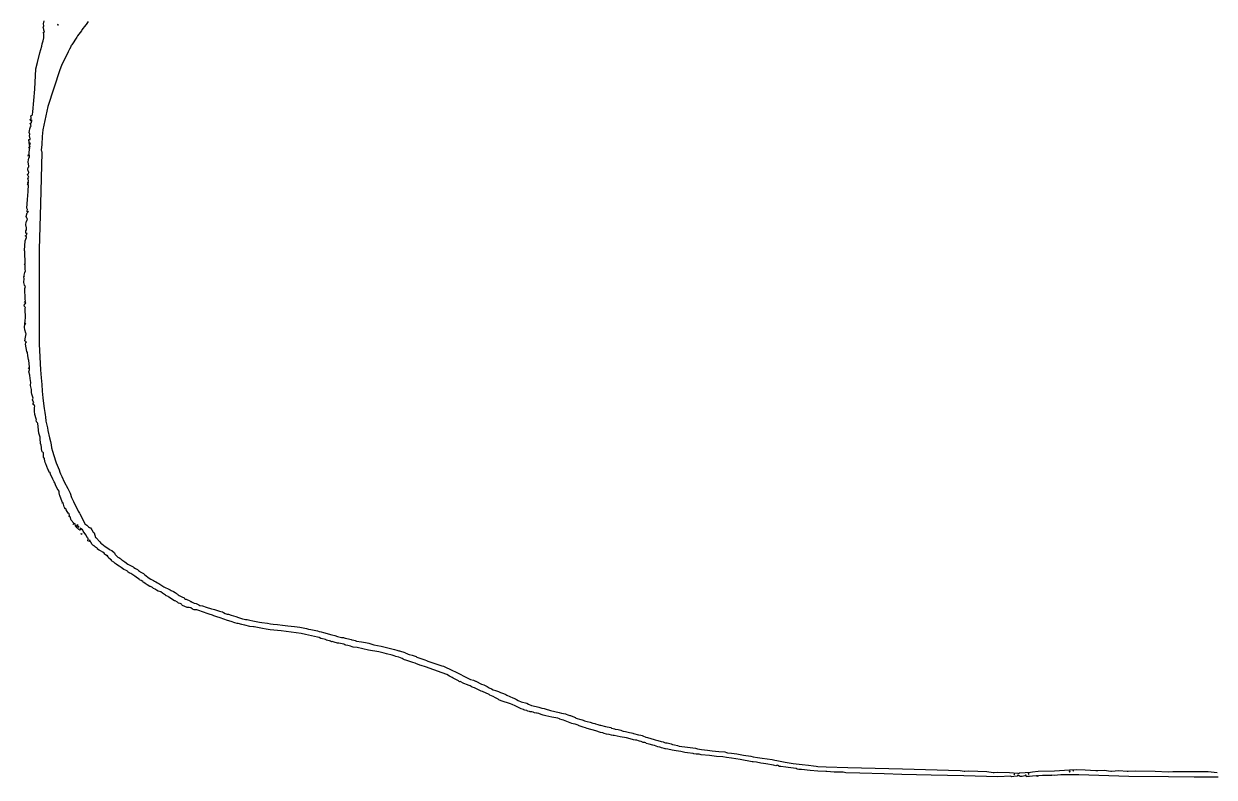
# Model space of a CAD drawing. Extents: x 0 to 208, y 1 to 205.
# Drawn here: x 168.02 to 187.82, y 179.82 to 192.35 of the extents above; entities that cross this region are included whole.
import ezdxf

# ---------------------------------------------------------------- set-up
doc = ezdxf.new("R2010")
doc.units = 0

msp = doc.modelspace()

# ---------------------------------------------------------------- linework, layer by layer
at = {"layer": 'test'}
for p, q in [((168.3472, 192.288373), (168.356429, 192.321944)), ((168.356034, 192.264808), (168.3472, 192.288373)), ((168.353183, 192.351642), (168.363258, 192.403365)), ((168.356429, 192.321944), (168.353183, 192.351642)), ((168.358574, 192.257442), (168.356034, 192.264808)), ((168.356034, 192.250979), (168.358574, 192.257442)), ((168.601443, 192.334821), (168.582731, 192.34501)), ((168.582731, 192.34501), (168.585949, 192.334821)), ((168.585949, 192.334821), (168.601471, 192.334821)), ((168.601471, 192.334821), (168.601443, 192.334821)), ((168.98917, 192.254472), (168.981409, 192.238865)), ((169.009857, 192.279561), (168.98917, 192.254472)), ((169.030544, 192.302083), (169.009857, 192.279561)), ((169.061566, 192.345666), (169.030544, 192.302083)), ((169.09259, 192.390497), (169.061566, 192.345666)), ((168.332158, 192.023124), (168.343983, 192.072005)), ((168.343983, 192.072005), (168.35688, 192.122331)), ((168.348442, 192.207641), (168.35863, 192.210181)), ((168.356034, 192.189551), (168.348442, 192.207641)), ((168.368818, 192.215854), (168.356034, 192.250979)), ((168.35688, 192.122331), (168.356034, 192.189551)), ((168.35863, 192.210181), (168.368818, 192.215854)), ((168.906394, 192.134147), (168.823698, 192.002982)), ((168.91678, 192.152943), (168.906394, 192.134147)), ((168.981409, 192.238865), (168.91678, 192.152943)), ((168.249447, 191.710978), (168.292412, 191.870284)), ((168.292412, 191.870284), (168.322901, 191.984567)), ((168.322901, 191.984567), (168.332158, 192.023124)), ((168.762286, 191.889009), (168.65203, 191.658696)), ((168.782888, 191.93296), (168.762286, 191.889009)), ((168.805635, 191.97174), (168.782888, 191.93296)), ((168.808175, 191.982069), (168.805635, 191.97174)), ((168.812747, 191.992398), (168.808175, 191.982069)), ((168.823698, 192.002982), (168.812747, 191.992398)), ((168.224301, 191.605266), (168.249447, 191.710978)), ((168.65203, 191.658696), (168.622747, 191.586306)), ((168.209174, 191.269173), (168.224301, 191.605266)), ((168.622747, 191.586306), (168.424257, 190.978973)), ((168.176885, 190.891633), (168.209174, 191.269173)), ((168.166951, 190.845699), (168.176885, 190.891633)), ((168.424257, 190.978973), (168.343064, 190.591175)), ((168.131137, 190.764182), (168.148663, 190.778631)), ((168.143075, 190.735626), (168.131137, 190.764182)), ((168.14014, 190.676365), (168.131137, 190.702951)), ((168.131137, 190.702951), (168.141325, 190.700411)), ((168.147223, 190.658275), (168.14014, 190.676365)), ((168.141325, 190.700411), (168.152303, 190.705575)), ((168.141805, 190.824983), (168.165257, 190.834692)), ((168.146405, 190.793674), (168.141805, 190.824983)), ((168.14807, 190.739465), (168.143075, 190.735626)), ((168.148663, 190.778631), (168.146405, 190.793674)), ((168.15061, 190.756624), (168.14807, 190.739465)), ((168.156734, 190.744403), (168.15061, 190.756624)), ((168.152303, 190.705575), (168.156734, 190.744403)), ((168.165257, 190.834692), (168.166951, 190.845699)), ((168.115473, 190.546239), (168.121428, 190.576275)), ((168.123234, 190.521008), (168.115473, 190.546239)), ((168.121428, 190.576275), (168.122839, 190.6073)), ((168.121541, 190.488386), (168.123234, 190.521008)), ((168.129838, 190.44185), (168.121541, 190.488386)), ((168.122839, 190.6073), (168.132745, 190.638322)), ((168.132745, 190.638322), (168.147223, 190.658275)), ((168.332255, 190.479494), (168.326441, 190.347643)), ((168.343064, 190.591175), (168.332255, 190.479494)), ((168.124138, 190.282132), (168.105991, 190.308492)), ((168.105991, 190.308492), (168.121965, 190.305952)), ((168.120751, 190.3344), (168.10918, 190.430195)), ((168.10918, 190.430195), (168.128427, 190.430195)), ((168.113808, 190.20138), (168.119537, 190.274343)), ((168.119537, 190.274343), (168.124138, 190.282132)), ((168.131024, 190.307928), (168.120751, 190.3344)), ((168.121965, 190.305952), (168.131024, 190.307928)), ((168.127431, 190.372555), (168.12221, 190.35963)), ((168.12221, 190.35963), (168.127431, 190.346704)), ((168.127431, 190.346704), (168.127431, 190.372555)), ((168.127431, 190.372555), (168.127431, 190.372555)), ((168.128427, 190.430195), (168.129838, 190.44185)), ((168.326441, 190.347643), (168.314306, 190.255083)), ((168.094279, 190.056626), (168.108954, 190.123588)), ((168.096544, 190.150187), (168.100382, 190.178627)), ((168.109442, 190.170866), (168.096544, 190.150179)), ((168.096544, 190.150179), (168.096544, 190.150187)), ((168.100382, 190.178627), (168.109442, 190.170866)), ((168.108954, 190.123588), (168.116264, 190.130616)), ((168.120215, 190.146703), (168.113808, 190.20138)), ((168.116264, 190.130616), (168.120215, 190.146703)), ((168.322885, 190.214979), (168.301183, 189.360563)), ((168.314306, 190.255083), (168.316564, 190.240012)), ((168.316564, 190.240012), (168.322885, 190.214979)), ((168.092359, 189.934816), (168.09823, 189.962163)), ((168.092359, 189.92395), (168.092359, 189.934816)), ((168.110309, 189.880313), (168.092359, 189.92395)), ((168.109519, 189.986096), (168.094279, 190.056626)), ((168.09823, 189.962163), (168.105991, 189.977544)), ((168.101391, 189.861009), (168.110309, 189.880313)), ((168.105991, 189.977544), (168.109519, 189.986096)), ((168.084683, 189.676391), (168.093206, 189.686889)), ((168.0868, 189.85243), (168.101391, 189.861009)), ((168.093658, 189.834932), (168.0868, 189.85243)), ((168.095669, 189.700554), (168.090251, 189.714129)), ((168.090251, 189.714129), (168.090279, 189.714129)), ((168.090279, 189.714129), (168.096516, 189.720366)), ((168.104438, 189.743661), (168.090779, 189.794069)), ((168.090779, 189.794069), (168.100346, 189.790315)), ((168.093206, 189.686889), (168.104438, 189.743661)), ((168.107628, 189.80214), (168.093658, 189.834932)), ((168.096516, 189.720366), (168.095669, 189.700554)), ((168.100346, 189.790315), (168.107628, 189.80214)), ((168.083949, 189.430203), (168.098455, 189.56537)), ((168.103394, 189.673202), (168.084683, 189.676391)), ((168.09648, 189.586622), (168.100431, 189.661828)), ((168.098455, 189.56537), (168.09648, 189.586622)), ((168.100431, 189.661828), (168.103394, 189.673202)), ((168.075652, 189.286778), (168.083949, 189.430203)), ((168.086179, 189.264906), (168.075652, 189.286778)), ((168.301183, 189.360563), (168.279423, 188.600477)), ((168.064222, 189.147378), (168.082425, 189.211735)), ((168.080337, 189.11293), (168.064222, 189.147378)), ((168.068258, 189.068107), (168.084006, 189.1026)), ((168.084006, 189.1026), (168.080337, 189.11293)), ((168.080506, 189.240607), (168.086179, 189.264906)), ((168.081071, 189.227004), (168.080506, 189.240607)), ((168.103423, 189.231293), (168.081071, 189.227004)), ((168.082425, 189.211735), (168.103423, 189.231293)), ((168.05584, 188.911152), (168.069302, 188.926731)), ((168.059847, 188.896364), (168.05584, 188.911152)), ((168.056291, 188.870823), (168.059847, 188.896364)), ((168.059537, 189.01282), (168.063234, 189.057185)), ((168.069584, 188.962666), (168.059537, 189.01282)), ((168.063234, 189.057185), (168.068258, 189.068107)), ((168.069302, 188.926731), (168.069584, 188.962666)), ((168.033601, 188.581647), (168.04774, 188.743233)), ((168.04774, 188.743233), (168.066649, 188.79784)), ((168.048559, 188.829675), (168.058888, 188.83371)), ((168.066649, 188.808705), (168.048559, 188.829675)), ((168.069217, 188.863485), (168.056291, 188.870823)), ((168.058888, 188.83371), (168.069217, 188.842572)), ((168.066649, 188.79784), (168.066649, 188.808705)), ((168.069217, 188.842572), (168.082143, 188.863767)), ((168.082143, 188.863767), (168.069217, 188.863485)), ((168.039697, 188.565532), (168.033601, 188.581647)), ((168.04283, 188.559069), (168.039697, 188.565532)), ((168.048841, 188.368019), (168.04283, 188.559069)), ((168.279423, 188.600477), (168.279988, 187.023427)), ((168.027872, 188.353936), (168.044862, 188.358875)), ((168.045962, 188.341772), (168.027872, 188.353936)), ((168.044862, 188.358875), (168.048841, 188.368019)), ((168.047938, 188.334011), (168.045962, 188.341772)), ((168.046809, 188.267779), (168.047938, 188.334011)), ((168.024203, 188.139521), (168.025332, 188.145193)), ((168.032161, 188.117084), (168.024203, 188.139521)), ((168.024739, 188.051806), (168.032161, 188.117084)), ((168.025332, 188.145193), (168.038257, 188.162127)), ((168.028888, 188.172456), (168.03854, 188.218396)), ((168.038257, 188.162127), (168.028888, 188.172456)), ((168.03854, 188.218396), (168.053159, 188.247092)), ((168.053159, 188.247092), (168.046809, 188.267779)), ((168.037439, 188.008384), (168.024739, 188.051806)), ((168.053723, 187.981939), (168.037439, 188.008384)), ((168.043394, 187.952969), (168.053723, 187.981939)), ((168.045934, 187.7766), (168.043394, 187.952969)), ((168.038483, 187.717351), (168.050195, 187.740098)), ((168.048361, 187.721866), (168.038483, 187.717351)), ((168.045341, 187.694293), (168.056404, 187.714839)), ((168.050195, 187.740098), (168.045934, 187.7766)), ((168.056404, 187.714839), (168.048361, 187.721866)), ((168.032049, 187.672901), (168.045341, 187.694293)), ((168.037298, 187.649646), (168.032049, 187.672901)), ((168.052623, 187.633587), (168.037298, 187.649646)), ((168.048474, 187.623907), (168.052623, 187.633587)), ((168.050449, 187.451402), (168.048474, 187.623907)), ((168.035012, 187.308363), (168.035859, 187.320301)), ((168.041193, 187.266315), (168.035012, 187.308363)), ((168.035859, 187.320301), (168.039584, 187.348738)), ((168.058371, 187.366065), (168.039321, 187.375859)), ((168.039321, 187.375859), (168.04855, 187.360252)), ((168.039584, 187.348738), (168.046978, 187.430151)), ((168.046978, 187.430151), (168.050449, 187.451402)), ((168.04855, 187.360252), (168.058399, 187.366065)), ((168.058399, 187.366065), (168.058371, 187.366065)), ((168.055473, 187.209766), (168.041193, 187.266315)), ((168.042576, 187.079236), (168.050167, 187.141539)), ((168.050167, 187.141539), (168.063319, 187.19495)), ((168.063319, 187.19495), (168.055473, 187.209766)), ((168.049264, 187.072858), (168.042576, 187.079236)), ((168.066395, 187.062782), (168.049264, 187.072858)), ((168.053413, 187.026601), (168.059735, 187.049856)), ((168.072943, 186.902505), (168.053413, 187.026601)), ((168.059735, 187.049856), (168.066395, 187.062782)), ((168.279988, 187.023427), (168.300844, 186.599434)), ((168.08457, 186.884415), (168.072943, 186.902505)), ((168.091597, 186.831405), (168.08457, 186.884415)), ((168.101927, 186.768563), (168.091597, 186.831405)), ((168.105596, 186.754367), (168.101927, 186.768563)), ((168.116546, 186.645895), (168.105596, 186.754367)), ((168.099818, 186.626389), (168.110147, 186.636718)), ((168.110147, 186.616032), (168.099818, 186.626389)), ((168.099818, 186.626389), (168.099818, 186.626389)), ((168.107995, 186.563833), (168.120949, 186.597401)), ((168.126283, 186.5097), (168.107995, 186.563833)), ((168.110147, 186.636718), (168.120476, 186.626389)), ((168.120476, 186.626389), (168.110147, 186.616032)), ((168.120949, 186.597401), (168.116546, 186.645895)), ((168.125718, 186.501939), (168.126283, 186.5097)), ((168.300844, 186.599434), (168.312076, 186.464998)), ((168.136358, 186.412813), (168.125718, 186.501939)), ((168.143329, 186.392324), (168.136358, 186.412813)), ((168.136697, 186.338643), (168.143329, 186.392324)), ((168.153319, 186.269724), (168.136697, 186.338643)), ((168.312076, 186.464998), (168.322236, 186.354325)), ((168.322236, 186.354325), (168.331945, 186.245743)), ((168.152191, 186.253496), (168.153319, 186.269724)), ((168.152755, 186.222268), (168.152191, 186.253496)), ((168.158766, 186.196276), (168.152755, 186.222268)), ((168.174853, 186.146128), (168.158766, 186.196276)), ((168.170591, 186.098444), (168.178099, 186.128179)), ((168.178099, 186.128179), (168.174853, 186.146128)), ((168.331945, 186.245743), (168.341823, 186.134076)), ((168.341823, 186.134076), (168.353817, 186.035835)), ((168.181118, 186.071209), (168.170591, 186.098444)), ((168.179481, 186.020861), (168.181457, 186.036383)), ((168.2011, 186.005339), (168.179481, 186.020861)), ((168.189246, 186.056308), (168.181118, 186.071209)), ((168.181457, 186.036383), (168.189246, 186.056308)), ((168.199886, 185.909397), (168.202144, 185.928871)), ((168.200733, 185.970569), (168.205248, 185.991453)), ((168.202144, 185.928871), (168.200733, 185.970569)), ((168.205248, 185.991453), (168.2011, 186.005339)), ((168.353817, 186.035835), (168.365473, 185.953104)), ((168.365473, 185.953104), (168.37219, 185.888484)), ((168.210018, 185.854412), (168.199886, 185.909397)), ((168.232144, 185.784833), (168.210018, 185.854412)), ((168.230479, 185.766489), (168.235898, 185.772472)), ((168.236349, 185.732419), (168.230479, 185.766489)), ((168.235898, 185.772472), (168.232144, 185.784833)), ((168.249783, 185.719267), (168.236349, 185.732419)), ((168.256528, 185.707132), (168.249783, 185.719267)), ((168.37219, 185.888484), (168.380261, 185.849704)), ((168.380261, 185.849704), (168.386385, 185.816082)), ((168.386385, 185.816082), (168.392453, 185.746278)), ((168.392453, 185.746278), (168.416527, 185.632523)), ((168.276651, 185.54536), (168.256528, 185.707132)), ((168.282662, 185.511273), (168.276651, 185.54536)), ((168.416527, 185.632523), (168.426574, 185.588572)), ((168.426574, 185.588572), (168.450901, 185.467061)), ((168.294854, 185.475482), (168.282662, 185.511273)), ((168.295983, 185.455303), (168.294854, 185.475482)), ((168.295418, 185.428435), (168.295983, 185.455303)), ((168.30095, 185.399502), (168.295418, 185.428435)), ((168.304167, 185.374497), (168.30095, 185.399502)), ((168.311477, 185.34345), (168.304167, 185.374497)), ((168.318194, 185.306922), (168.311477, 185.34345)), ((168.450901, 185.467061), (168.466988, 185.405015)), ((168.466988, 185.405015), (168.478051, 185.353309)), ((168.478051, 185.353309), (168.487505, 185.3016)), ((168.321157, 185.286122), (168.318194, 185.306922)), ((168.326689, 185.257064), (168.321157, 185.286122)), ((168.330442, 185.235644), (168.326689, 185.257064)), ((168.338288, 185.231439), (168.330442, 185.235644)), ((168.349661, 185.219388), (168.338288, 185.231439)), ((168.349379, 185.147001), (168.349661, 185.219388)), ((168.370066, 185.125072), (168.349379, 185.147001)), ((168.370348, 185.110171), (168.370066, 185.125072)), ((168.487505, 185.3016), (168.50125, 185.244724)), ((168.50125, 185.244724), (168.550404, 185.084433)), ((168.372606, 185.083021), (168.370348, 185.110171)), ((168.381694, 185.055222), (168.372606, 185.083021)), ((168.390047, 185.033124), (168.381694, 185.055222)), ((168.405739, 184.991383), (168.390047, 185.033124)), ((168.424563, 184.948663), (168.405739, 184.991383)), ((168.435767, 184.926678), (168.424563, 184.948663)), ((168.44731, 184.893342), (168.435767, 184.926678)), ((168.550404, 185.084433), (168.562963, 185.053408)), ((168.562963, 185.053408), (168.61207, 184.934485)), ((168.61207, 184.934485), (168.624403, 184.89829)), ((168.456228, 184.88846), (168.44731, 184.893342)), ((168.457357, 184.895939), (168.456228, 184.88846)), ((168.469436, 184.864914), (168.457357, 184.895939)), ((168.508866, 184.781241), (168.469436, 184.864914)), ((168.51705, 184.754656), (168.508866, 184.781241)), ((168.527859, 184.733348), (168.51705, 184.754656)), ((168.539148, 184.720055), (168.527859, 184.733348)), ((168.624403, 184.89829), (168.633914, 184.867266)), ((168.633914, 184.867266), (168.655024, 184.8259)), ((168.655024, 184.8259), (168.697702, 184.737892)), ((168.697702, 184.737892), (168.755396, 184.622398)), ((168.553428, 184.685949), (168.539148, 184.720055)), ((168.580098, 184.626304), (168.553428, 184.685949)), ((168.610082, 184.578334), (168.580098, 184.626304)), ((168.613948, 184.568541), (168.610082, 184.578334)), ((168.611973, 184.550874), (168.613948, 184.568541)), ((168.615303, 184.525192), (168.611973, 184.550874)), ((168.755396, 184.622398), (168.792717, 184.545941)), ((168.792717, 184.545941), (168.819754, 184.476004)), ((168.615303, 184.516358), (168.615303, 184.525192)), ((168.623346, 184.507271), (168.615303, 184.516358)), ((168.663439, 184.400004), (168.623346, 184.507271)), ((168.665696, 184.392243), (168.663439, 184.400004)), ((168.664285, 184.380644), (168.665696, 184.392243)), ((168.6804, 184.383184), (168.664285, 184.380644)), ((168.683364, 184.365601), (168.6804, 184.383184)), ((168.693608, 184.320479), (168.683364, 184.365601)), ((168.819754, 184.476004), (168.848766, 184.405415)), ((168.848766, 184.405415), (168.92973, 184.248511)), ((168.704671, 184.298494), (168.693608, 184.320479)), ((168.711558, 184.282549), (168.704671, 184.298494)), ((168.715311, 184.288617), (168.711558, 184.282549)), ((168.719375, 184.294459), (168.715311, 184.288617)), ((168.729733, 184.269595), (168.719375, 184.294459)), ((168.763568, 184.216221), (168.729733, 184.269595)), ((168.777087, 184.20544), (168.763568, 184.216221)), ((168.772148, 184.166352), (168.785073, 184.168328)), ((168.796278, 184.150463), (168.772148, 184.166352)), ((168.784227, 184.177613), (168.777087, 184.20544)), ((168.785073, 184.168328), (168.784227, 184.177613)), ((168.809373, 184.099011), (168.796278, 184.150463)), ((168.92973, 184.248511), (168.937491, 184.23042)), ((168.937491, 184.23042), (168.947821, 184.215773)), ((168.947821, 184.215773), (168.958178, 184.201323)), ((168.958178, 184.201323), (168.999541, 184.118779)), ((168.814594, 184.095512), (168.809373, 184.099011)), ((168.853862, 184.049544), (168.814594, 184.095512)), ((168.845029, 184.025018), (168.853862, 184.049544)), ((168.856431, 184.034021), (168.845029, 184.025018)), ((168.876638, 184.039186), (168.856431, 184.034021)), ((168.885782, 184.003409), (168.876638, 184.039186)), ((168.911803, 183.970022), (168.885782, 184.003409)), ((168.911208, 184.020418), (168.901472, 184.010088)), ((168.901472, 184.010088), (168.917586, 183.999731)), ((168.927323, 184.010088), (168.911208, 184.020418)), ((168.937654, 183.943436), (168.911803, 183.970022)), ((168.917586, 183.999731), (168.927323, 184.010088)), ((168.933024, 183.993353), (168.926702, 183.979072)), ((168.926702, 183.979072), (168.942761, 183.989289)), ((168.927323, 184.010088), (168.927323, 184.010088)), ((168.942761, 183.989289), (168.933024, 183.993353)), ((168.955744, 183.932091), (168.937654, 183.943436)), ((168.942761, 183.989289), (168.942761, 183.989289)), ((168.979028, 183.936494), (168.955744, 183.932091)), ((168.980439, 183.954951), (168.96201, 183.964942)), ((168.96201, 183.964942), (168.968981, 183.947077)), ((168.968981, 183.947077), (168.979028, 183.936494)), ((168.999094, 183.941941), (168.980439, 183.954951)), ((169.0136, 183.916879), (168.999094, 183.941941)), ((168.999541, 184.118779), (169.040906, 184.035317)), ((169.040906, 184.035317), (169.056428, 184.025891)), ((169.056428, 184.025891), (169.07195, 184.015223)), ((169.07195, 184.015223), (169.087473, 183.9986)), ((169.087473, 183.9986), (169.102967, 183.988271)), ((169.102967, 183.988271), (169.118489, 183.977942)), ((169.118489, 183.977942), (169.134011, 183.967612)), ((169.134011, 183.967612), (169.154698, 183.936588)), ((169.154698, 183.936588), (169.175385, 183.899783)), ((168.978716, 183.865261), (168.975499, 183.875449)), ((168.975499, 183.875449), (168.99421, 183.865261)), ((168.99421, 183.865261), (168.978688, 183.865261)), ((168.978688, 183.865261), (168.978716, 183.865261)), ((169.054082, 183.85115), (169.0136, 183.916879)), ((169.084138, 183.802602), (169.054082, 183.85115)), ((169.092492, 183.797353), (169.084138, 183.802602)), ((169.089444, 183.754464), (169.093903, 183.783947)), ((169.116792, 183.743259), (169.089444, 183.754464)), ((169.093903, 183.783947), (169.092492, 183.797353)), ((169.125032, 183.748396), (169.116792, 183.743259)), ((169.159653, 183.694091), (169.11809, 183.771651)), ((169.11809, 183.771651), (169.125032, 183.748396)), ((169.175385, 183.899783), (169.185742, 183.890046)), ((169.185742, 183.890046), (169.196072, 183.886152)), ((169.196072, 183.886152), (169.208094, 183.846762)), ((169.208094, 183.846762), (169.218424, 183.809895)), ((169.218424, 183.809895), (169.230333, 183.802134)), ((169.230333, 183.802134), (169.289154, 183.734596)), ((169.173002, 183.682463), (169.159653, 183.694091)), ((169.196257, 183.668239), (169.173002, 183.682463)), ((169.198797, 183.658051), (169.196257, 183.668239)), ((169.216887, 183.647552), (169.198797, 183.658051)), ((169.240142, 183.637054), (169.216887, 183.647552)), ((169.247903, 183.626865), (169.240142, 183.637054)), ((169.25081, 183.616677), (169.247903, 183.626865)), ((169.275194, 183.601014), (169.25081, 183.616677)), ((169.30082, 183.585492), (169.275194, 183.601014)), ((169.289154, 183.734596), (169.304676, 183.712752)), ((169.337757, 183.565341), (169.30082, 183.585492)), ((169.304676, 183.712752), (169.320198, 183.703551)), ((169.320198, 183.703551), (169.378553, 183.657879)), ((169.363496, 183.55044), (169.337757, 183.565341)), ((169.37216, 183.531813), (169.363496, 183.55044)), ((169.378553, 183.657879), (169.420497, 183.630137)), ((169.420497, 183.630137), (169.444401, 183.6158)), ((169.444401, 183.6158), (169.458371, 183.604765)), ((169.458371, 183.604765), (169.485662, 183.592432)), ((169.485662, 183.592432), (169.531326, 183.55134)), ((169.531326, 183.55134), (169.537365, 183.538415)), ((169.382348, 183.523459), (169.37216, 183.531813)), ((169.392536, 183.521484), (169.382348, 183.523459)), ((169.404785, 183.496507), (169.392536, 183.521484)), ((169.409329, 183.508812), (169.404785, 183.496507)), ((169.413449, 183.517025), (169.409329, 183.508812)), ((169.427983, 183.486003), (169.413449, 183.517025)), ((169.440204, 183.465655), (169.427983, 183.486003)), ((169.481552, 183.434314), (169.440204, 183.465655)), ((169.483528, 183.42136), (169.481552, 183.434314)), ((169.519762, 183.399318), (169.483528, 183.42136)), ((169.541662, 183.378631), (169.519762, 183.399318)), ((169.537365, 183.538415), (169.543405, 183.525517)), ((169.558144, 183.368302), (169.541662, 183.378631)), ((169.543405, 183.525517), (169.589068, 183.483319)), ((169.567204, 183.360541), (169.558144, 183.368302)), ((169.608526, 183.334633), (169.567204, 183.360541)), ((169.589068, 183.483319), (169.604591, 183.474937)), ((169.604591, 183.474937), (169.620113, 183.465088)), ((169.620113, 183.465088), (169.63047, 183.45569)), ((169.63047, 183.45569), (169.6408, 183.451118)), ((169.6408, 183.451118), (169.653725, 183.440111)), ((169.653725, 183.440111), (169.706007, 183.403919)), ((169.706007, 183.403919), (169.752729, 183.367772)), ((169.752729, 183.367772), (169.797441, 183.3424)), ((169.797441, 183.3424), (169.840963, 183.323209)), ((169.643832, 183.308781), (169.608526, 183.334633)), ((169.687825, 183.279303), (169.643832, 183.308781)), ((169.743138, 183.25221), (169.687825, 183.279303)), ((169.750278, 183.24555), (169.743138, 183.25221)), ((169.759196, 183.233866), (169.750278, 183.24555)), ((169.775311, 183.222915), (169.759196, 183.233866)), ((169.785725, 183.2184), (169.775311, 183.222915)), ((169.802094, 183.209312), (169.785725, 183.2184)), ((169.821652, 183.199011), (169.802094, 183.209312)), ((169.872331, 183.16716), (169.821652, 183.199011)), ((169.840963, 183.323209), (169.853663, 183.3124)), ((169.853663, 183.3124), (169.879176, 183.29541)), ((169.91474, 183.130262), (169.872331, 183.16716)), ((169.879176, 183.29541), (169.912605, 183.274808)), ((169.912605, 183.274808), (169.93363, 183.260782)), ((169.93363, 183.260782), (169.946697, 183.250424)), ((169.946697, 183.250424), (169.960893, 183.23826)), ((169.960893, 183.23826), (169.990834, 183.222286)), ((169.990834, 183.222286), (170.01344, 183.209728)), ((170.01344, 183.209728), (170.033562, 183.194149)), ((170.033562, 183.194149), (170.059075, 183.170894)), ((170.059075, 183.170894), (170.088833, 183.149332)), ((170.088833, 183.149332), (170.108871, 183.132794)), ((169.940761, 183.114316), (169.91474, 183.130262)), ((169.950272, 183.104072), (169.940761, 183.114316)), ((169.97539, 183.094335), (169.950272, 183.104072)), ((170.002681, 183.078728), (169.97539, 183.094335)), ((170.007987, 183.068399), (170.002681, 183.078728)), ((170.022888, 183.05807), (170.007987, 183.068399)), ((170.041599, 183.045144), (170.022888, 183.05807)), ((170.058137, 183.035492), (170.041599, 183.045144)), ((170.069483, 183.02615), (170.058137, 183.035492)), ((170.073603, 183.020901), (170.069483, 183.02615)), ((170.119416, 182.991987), (170.073603, 183.020901)), ((170.108871, 183.132794), (170.135682, 183.118231)), ((170.131523, 182.992089), (170.119416, 182.991987)), ((170.143518, 182.98746), (170.131523, 182.992089)), ((170.135682, 183.118231), (170.157385, 183.103838)), ((170.163838, 182.97795), (170.143518, 182.98746)), ((170.157385, 183.103838), (170.182898, 183.09317)), ((170.179614, 182.962879), (170.163838, 182.97795)), ((170.206425, 182.951703), (170.179614, 182.962879)), ((170.182898, 183.09317), (170.199577, 183.085324)), ((170.199577, 183.085324), (170.219953, 183.069774)), ((170.21588, 182.946115), (170.206425, 182.951703)), ((170.230019, 182.934008), (170.21588, 182.946115)), ((170.219953, 183.069774), (170.250636, 183.052276)), ((170.250636, 183.052276), (170.261276, 183.04728)), ((170.261276, 183.04728), (170.270985, 183.041721)), ((170.270985, 183.041721), (170.289075, 183.033508)), ((170.289075, 183.033508), (170.354342, 182.990026)), ((170.354342, 182.990026), (170.447416, 182.942147)), ((170.257705, 182.918203), (170.230019, 182.934008)), ((170.283246, 182.908551), (170.257705, 182.918203)), ((170.302691, 182.904939), (170.283246, 182.908551)), ((170.333716, 182.882305), (170.302691, 182.904939)), ((170.364738, 182.860376), (170.333716, 182.882305)), ((170.380853, 182.851288), (170.364738, 182.860376)), ((170.390674, 182.841072), (170.380853, 182.851288)), ((170.400326, 182.83698), (170.390674, 182.841072)), ((170.422621, 182.826566), (170.400326, 182.83698)), ((170.437269, 182.815164), (170.422621, 182.826566)), ((170.530216, 182.755759), (170.437269, 182.815164)), ((170.447416, 182.942147), (170.456588, 182.937999)), ((170.456588, 182.937999), (170.477698, 182.929278)), ((170.477698, 182.929278), (170.515064, 182.908506)), ((170.515064, 182.908506), (170.540493, 182.891968)), ((170.542267, 182.754066), (170.530216, 182.755759)), ((170.540493, 182.891968), (170.556015, 182.881836)), ((170.579596, 182.731403), (170.542267, 182.754066)), ((170.556015, 182.881836), (170.571537, 182.870886)), ((170.571537, 182.870886), (170.581895, 182.866314)), ((170.581895, 182.866314), (170.592224, 182.855477)), ((170.592224, 182.855477), (170.607464, 182.844103)), ((170.607464, 182.844103), (170.652569, 182.824828)), ((170.652569, 182.824828), (170.689043, 182.806286)), ((170.689043, 182.806286), (170.695647, 182.795984)), ((170.695647, 182.795984), (170.711141, 182.785034)), ((170.711141, 182.785034), (170.726663, 182.780744)), ((170.726663, 182.780744), (170.786127, 182.757094)), ((170.786127, 182.757094), (170.799053, 182.747273)), ((170.597969, 182.714216), (170.579596, 182.731403)), ((170.623199, 182.711676), (170.597969, 182.714216)), ((170.645156, 182.701939), (170.623199, 182.711676)), ((170.654328, 182.690876), (170.645156, 182.701939)), ((170.664234, 182.680265), (170.654328, 182.690876)), ((170.739435, 182.645487), (170.664234, 182.680265)), ((170.772114, 182.643511), (170.739435, 182.645487)), ((170.800742, 182.636879), (170.772114, 182.643511)), ((170.799053, 182.747273), (170.809467, 182.742306)), ((170.830116, 182.618534), (170.800742, 182.636879)), ((170.809467, 182.742306), (170.825582, 182.733867)), ((170.825582, 182.733867), (170.85771, 182.718994)), ((170.859648, 182.605552), (170.830116, 182.618534)), ((170.85771, 182.718994), (170.89071, 182.708834)), ((170.888087, 182.603859), (170.859648, 182.605552)), ((170.902509, 182.604988), (170.888087, 182.603859)), ((170.89071, 182.708834), (170.914671, 182.701355)), ((171.031772, 182.55931), (170.902509, 182.604988)), ((170.914671, 182.701355), (170.93787, 182.688881)), ((170.93787, 182.688881), (170.953985, 182.680104)), ((170.953985, 182.680104), (170.998006, 182.670819)), ((170.998006, 182.670819), (171.057585, 182.651176)), ((171.058583, 182.548557), (171.031772, 182.55931)), ((171.057585, 182.651176), (171.143322, 182.622223)), ((171.143322, 182.622223), (171.172213, 182.618695)), ((171.172213, 182.618695), (171.197641, 182.612599)), ((171.197641, 182.612599), (171.212683, 182.606814)), ((171.212683, 182.606814), (171.243601, 182.597529)), ((171.243601, 182.597529), (171.277211, 182.58147)), ((171.277211, 182.58147), (171.300579, 182.575967)), ((171.300579, 182.575967), (171.330449, 182.571988)), ((171.330449, 182.571988), (171.34758, 182.560529)), ((171.34758, 182.560529), (171.374786, 182.546221)), ((171.104712, 182.534757), (171.058583, 182.548557)), ((171.161461, 182.514634), (171.104712, 182.534757)), ((171.183983, 182.505236), (171.161461, 182.514634)), ((171.236022, 182.489263), (171.183983, 182.505236)), ((171.291447, 182.470467), (171.236022, 182.489263)), ((171.409856, 182.430608), (171.291447, 182.470467)), ((171.374786, 182.546221), (171.407445, 182.536512)), ((171.407445, 182.536512), (171.426382, 182.53369)), ((171.471905, 182.412066), (171.409856, 182.430608)), ((171.426382, 182.53369), (171.471563, 182.518507)), ((171.471563, 182.518507), (171.550684, 182.492965)), ((171.535888, 182.391944), (171.471905, 182.412066)), ((171.574668, 182.38105), (171.535888, 182.391944)), ((171.550684, 182.492965), (171.593576, 182.478149)), ((171.587594, 182.378792), (171.574668, 182.38105)), ((171.652226, 182.359968), (171.587594, 182.378792)), ((171.593576, 182.478149), (171.626576, 182.468186)), ((171.626576, 182.468186), (171.662779, 182.457434)), ((171.672912, 182.354154), (171.652226, 182.359968)), ((171.662779, 182.457434), (171.688377, 182.452692)), ((171.698764, 182.348849), (171.672912, 182.354154)), ((171.688377, 182.452692), (171.714228, 182.447528)), ((171.714228, 182.447528), (171.740955, 182.442645)), ((171.740955, 182.442645), (171.760767, 182.439315)), ((171.760767, 182.439315), (171.784022, 182.432147)), ((171.784022, 182.432147), (171.83314, 182.424131)), ((171.83314, 182.424131), (171.941728, 182.402062)), ((171.941728, 182.402062), (171.98309, 182.395796)), ((171.98309, 182.395796), (172.079187, 182.384507)), ((172.079187, 182.384507), (172.128511, 182.374065)), ((172.128511, 182.374065), (172.172029, 182.36526)), ((172.172029, 182.36526), (172.241625, 182.360011)), ((172.241625, 182.360011), (172.329523, 182.350076)), ((171.784077, 182.330448), (171.698764, 182.348849)), ((171.843538, 182.325819), (171.784077, 182.330448)), ((171.857565, 182.324973), (171.843538, 182.325819)), ((171.992159, 182.297456), (171.857565, 182.324973)), ((172.052805, 182.286054), (171.992159, 182.297456)), ((172.121363, 182.275245), (172.052805, 182.286054)), ((172.305383, 182.256788), (172.121363, 182.275245)), ((172.388116, 182.245922), (172.305383, 182.256788)), ((172.329523, 182.350076), (172.417427, 182.33986)), ((172.639612, 182.210134), (172.388116, 182.245922)), ((172.417427, 182.33986), (172.526009, 182.328289)), ((172.526009, 182.328289), (172.612789, 182.315758)), ((172.612789, 182.315758), (172.668407, 182.306219)), ((172.712214, 182.195063), (172.639612, 182.210134)), ((172.668407, 182.306219), (172.726406, 182.294874)), ((172.9087, 182.150994), (172.712214, 182.195063)), ((172.726406, 182.294874), (172.758687, 182.286661)), ((172.758687, 182.286661), (172.800055, 182.27921)), ((172.800055, 182.27921), (172.911013, 182.256915)), ((172.911013, 182.256915), (172.93599, 182.247827)), ((172.93599, 182.247827), (172.970328, 182.240715)), ((172.970328, 182.240715), (173.007383, 182.230979)), ((173.007383, 182.230979), (173.146473, 182.192619)), ((173.146473, 182.192619), (173.194905, 182.176899)), ((173.194905, 182.176899), (173.243411, 182.16245)), ((173.243411, 182.16245), (173.307015, 182.147548)), ((172.935737, 182.143233), (172.9087, 182.150994)), ((172.963733, 182.128811), (172.935737, 182.143233)), ((172.991447, 182.122095), (172.963733, 182.128811)), ((173.017299, 182.11693), (172.991447, 182.122095)), ((173.042699, 182.111483), (173.017299, 182.11693)), ((173.053508, 182.105472), (173.042699, 182.111483)), ((173.060309, 182.099602), (173.053508, 182.105472)), ((173.080855, 182.095001), (173.060309, 182.099602)), ((173.110243, 182.089583), (173.080855, 182.095001)), ((173.125878, 182.086676), (173.110243, 182.089583)), ((173.141936, 182.071605), (173.125878, 182.086676)), ((173.151024, 182.076713), (173.141936, 182.071605)), ((173.168578, 182.074455), (173.151024, 182.076713)), ((173.20194, 182.063449), (173.168578, 182.074455)), ((173.223586, 182.055405), (173.20194, 182.063449)), ((173.242495, 182.050918), (173.223586, 182.055405)), ((173.261799, 182.048943), (173.242495, 182.050918)), ((173.345658, 182.032912), (173.261799, 182.048943)), ((173.307015, 182.147548), (173.343825, 182.143004)), ((173.343825, 182.143004), (173.353308, 182.138235)), ((173.363749, 182.022724), (173.345658, 182.032912)), ((173.353308, 182.138235), (173.366685, 182.132732)), ((173.381839, 182.015358), (173.363749, 182.022724)), ((173.366685, 182.132732), (173.423564, 182.122515)), ((173.413002, 182.010137), (173.381839, 182.015358)), ((173.456953, 182.00105), (173.413002, 182.010137)), ((173.423564, 182.122515), (173.467052, 182.113145)), ((173.487839, 181.990297), (173.456953, 182.00105)), ((173.467052, 182.113145), (173.482433, 182.106372)), ((173.482433, 182.106372), (173.513128, 182.099486)), ((173.502148, 181.985922), (173.487839, 181.990297)), ((173.566782, 181.977992), (173.502148, 181.985922)), ((173.513128, 182.099486), (173.534153, 182.096127)), ((173.534153, 182.096127), (173.557747, 182.086193)), ((173.557747, 182.086193), (173.642857, 182.072703)), ((173.756706, 181.935597), (173.566782, 181.977992)), ((173.642857, 182.072703), (173.673884, 182.066353)), ((173.673884, 182.066353), (173.704906, 182.061979)), ((173.704906, 182.061979), (173.761782, 182.049674)), ((173.761782, 182.049674), (173.813965, 182.032994)), ((173.813965, 182.032994), (173.84499, 182.024725)), ((173.84499, 182.024725), (173.969399, 182.002204)), ((173.969399, 182.002204), (174.010922, 181.989081)), ((174.010922, 181.989081), (174.189648, 181.94469)), ((173.927335, 181.904772), (173.756706, 181.935597)), ((174.020406, 181.885892), (173.927335, 181.904772)), ((174.056604, 181.876465), (174.020406, 181.885892)), ((174.152071, 181.8529), (174.056604, 181.876465)), ((174.18523, 181.838394), (174.152071, 181.8529)), ((174.209868, 181.831536), (174.18523, 181.838394)), ((174.189648, 181.94469), (174.227381, 181.937155)), ((174.261531, 181.816917), (174.209868, 181.831536)), ((174.227381, 181.937155), (174.247503, 181.931002)), ((174.247503, 181.931002), (174.26407, 181.925753)), ((174.319816, 181.796484), (174.261531, 181.816917)), ((174.26407, 181.925753), (174.273694, 181.921915)), ((174.273694, 181.921915), (174.359006, 181.897728)), ((174.335818, 181.786154), (174.319816, 181.796484)), ((174.354783, 181.775825), (174.335818, 181.786154)), ((174.380889, 181.768713), (174.354783, 181.775825)), ((174.359006, 181.897728), (174.366768, 181.88912)), ((174.366768, 181.88912), (174.392619, 181.878791)), ((174.410237, 181.758158), (174.380889, 181.768713)), ((174.392619, 181.878791), (174.418471, 181.867333)), ((174.444533, 181.744724), (174.410237, 181.758158)), ((174.418471, 181.867333), (174.434642, 181.862084)), ((174.434642, 181.862084), (174.483765, 181.850795)), ((174.483765, 181.850795), (174.534814, 181.836006)), ((174.534814, 181.836006), (174.552904, 181.827709)), ((174.552904, 181.827709), (174.560665, 181.818367)), ((174.560665, 181.818367), (174.642371, 181.789764)), ((174.642371, 181.789764), (174.696056, 181.775371)), ((174.696056, 181.775371), (174.723544, 181.765013)), ((174.723544, 181.765013), (174.745275, 181.754684)), ((174.462538, 181.740575), (174.444533, 181.744724)), ((174.49474, 181.729258), (174.462538, 181.740575)), ((174.531832, 181.718703), (174.49474, 181.729258)), ((174.542641, 181.715542), (174.531832, 181.718703)), ((174.609861, 181.687518), (174.542641, 181.715542)), ((174.635712, 181.679954), (174.609861, 181.687518)), ((174.702932, 181.658703), (174.635712, 181.679954)), ((174.982766, 181.557662), (174.702932, 181.658703)), ((174.745275, 181.754684), (174.976895, 181.674485)), ((174.976895, 181.674485), (175.002747, 181.666583)), ((175.002747, 181.666583), (175.152697, 181.598963)), ((175.152697, 181.598963), (175.204403, 181.572575)), ((175.204403, 181.572575), (175.419868, 181.463121)), ((175.058433, 181.527696), (174.982766, 181.557662)), ((175.106486, 181.500969), (175.058433, 181.527696)), ((175.151247, 181.480226), (175.106486, 181.500969)), ((175.16708, 181.470292), (175.151247, 181.480226)), ((175.186271, 181.456632), (175.16708, 181.470292)), ((175.256211, 181.423751), (175.186271, 181.456632)), ((175.272269, 181.410006), (175.256211, 181.423751)), ((175.281018, 181.415679), (175.272269, 181.410006)), ((175.343903, 181.380333), (175.281018, 181.415679)), ((175.403378, 181.355526), (175.343903, 181.380333)), ((175.419868, 181.463121), (175.432793, 181.460581)), ((175.432793, 181.460581), (175.442248, 181.454372)), ((175.442248, 181.454372), (175.456415, 181.44774)), ((175.456415, 181.44774), (175.502951, 181.433487)), ((175.502951, 181.433487), (175.53548, 181.421408)), ((175.53548, 181.421408), (175.543241, 181.418586)), ((175.543241, 181.418586), (175.638832, 181.372051)), ((175.638832, 181.372051), (175.674107, 181.355879)), ((175.415909, 181.350954), (175.403378, 181.355526)), ((175.450117, 181.340794), (175.415909, 181.350954)), ((175.463043, 181.331678), (175.450117, 181.340794)), ((175.479243, 181.320898), (175.463043, 181.331678)), ((175.518023, 181.30848), (175.479243, 181.320898)), ((175.555677, 181.293578), (175.518023, 181.30848)), ((175.618172, 181.257448), (175.555677, 181.293578)), ((175.632622, 181.254626), (175.618172, 181.257448)), ((175.653732, 181.249433), (175.632622, 181.254626)), ((175.76552, 181.195117), (175.653732, 181.249433)), ((175.674107, 181.355879), (175.69914, 181.345183)), ((175.69914, 181.345183), (175.729812, 181.330338)), ((175.729812, 181.330338), (175.765273, 181.310018)), ((175.765273, 181.310018), (175.804483, 181.292125)), ((175.773281, 181.187581), (175.76552, 181.195117)), ((175.828693, 181.164947), (175.773281, 181.187581)), ((175.804483, 181.292125), (175.832451, 181.276151)), ((175.871365, 181.140648), (175.828693, 181.164947)), ((175.832451, 181.276151), (175.870898, 181.263028)), ((175.870898, 181.263028), (175.917987, 181.247957)), ((175.917987, 181.247957), (175.951929, 181.233056)), ((175.951929, 181.233056), (176.004033, 181.214345)), ((176.004033, 181.214345), (176.041176, 181.197666)), ((176.041176, 181.197666), (176.058505, 181.187026)), ((176.058505, 181.187026), (176.156159, 181.144278)), ((175.911612, 181.121316), (175.871365, 181.140648)), ((175.918075, 181.115079), (175.911612, 181.121316)), ((175.927191, 181.108051), (175.918075, 181.115079)), ((175.962655, 181.092981), (175.927191, 181.108051)), ((176.117135, 181.044918), (175.962655, 181.092981)), ((176.145574, 181.029452), (176.117135, 181.044918)), ((176.156553, 181.026461), (176.145574, 181.029452)), ((176.156159, 181.144278), (176.200485, 181.123845)), ((176.187575, 181.015144), (176.156553, 181.026461)), ((176.207612, 181.003799), (176.187575, 181.015144)), ((176.200485, 181.123845), (176.219591, 181.113402)), ((176.228073, 180.990111), (176.207612, 181.003799)), ((176.219591, 181.113402), (176.247588, 181.098247)), ((176.265962, 180.976367), (176.228073, 180.990111)), ((176.247588, 181.098247), (176.297527, 181.076883)), ((176.276714, 180.972246), (176.265962, 180.976367)), ((176.296893, 180.961437), (176.276714, 180.972246)), ((176.297527, 181.076883), (176.390305, 181.052189)), ((176.390305, 181.052189), (176.419063, 181.034917)), ((176.419063, 181.034917), (176.468923, 181.014484)), ((176.468923, 181.014484), (176.548747, 180.996506)), ((176.548747, 180.996506), (176.590115, 180.986713)), ((176.590115, 180.986713), (176.640043, 180.97009)), ((176.640043, 180.97009), (176.67849, 180.962357)), ((176.332738, 180.947213), (176.296893, 180.961437)), ((176.341911, 180.94202), (176.332738, 180.947213)), ((176.357461, 180.938295), (176.341911, 180.94202)), ((176.389022, 180.931747), (176.357461, 180.938295)), ((176.397799, 180.92599), (176.389022, 180.931747)), ((176.40635, 180.92012), (176.397799, 180.92599)), ((176.433895, 180.914645), (176.40635, 180.92012)), ((176.445495, 180.91154), (176.433895, 180.914645)), ((176.461017, 180.907166), (176.445495, 180.91154)), ((176.476539, 180.907448), (176.461017, 180.907166)), ((176.495476, 180.903525), (176.476539, 180.907448)), ((176.520453, 180.892405), (176.495476, 180.903525)), ((176.549296, 180.886225), (176.520453, 180.892405)), ((176.564564, 180.886225), (176.549296, 180.886225)), ((176.589061, 180.881879), (176.564564, 180.886225)), ((176.628978, 180.864268), (176.589061, 180.881879)), ((176.660785, 180.854136), (176.628978, 180.864268)), ((176.707526, 180.84502), (176.660785, 180.854136)), ((176.67849, 180.962357), (176.698161, 180.959309)), ((176.698161, 180.959309), (176.787007, 180.932498)), ((176.807684, 180.822922), (176.707526, 180.84502)), ((176.787007, 180.932498), (176.931386, 180.898468)), ((176.908299, 180.802123), (176.807684, 180.822922)), ((176.931554, 180.792583), (176.908299, 180.802123)), ((176.931386, 180.898468), (176.967584, 180.889578)), ((176.941602, 180.787955), (176.931554, 180.792583)), ((176.979978, 180.77565), (176.941602, 180.787955)), ((176.967584, 180.889578), (177.032216, 180.875213)), ((177.000608, 180.769639), (176.979978, 180.77565)), ((177.14133, 180.714236), (177.000608, 180.769639)), ((177.032216, 180.875213), (177.042545, 180.871459)), ((177.042545, 180.871459), (177.073784, 180.856755)), ((177.073784, 180.856755), (177.107391, 180.849982)), ((177.107391, 180.849982), (177.117608, 180.848007)), ((177.117608, 180.848007), (177.185502, 180.820687)), ((177.185502, 180.820687), (177.200262, 180.814902)), ((177.200262, 180.814902), (177.208023, 180.805137)), ((177.208023, 180.805137), (177.290302, 180.780443)), ((177.290302, 180.780443), (177.312852, 180.776858)), ((177.312852, 180.776858), (177.329418, 180.772569)), ((177.329418, 180.772569), (177.350133, 180.76207)), ((177.163428, 180.711978), (177.14133, 180.714236)), ((177.194106, 180.702382), (177.163428, 180.711978)), ((177.2426, 180.685308), (177.194106, 180.702382)), ((177.252139, 180.679635), (177.2426, 180.685308)), ((177.261763, 180.674019), (177.252139, 180.679635)), ((177.277991, 180.669278), (177.261763, 180.674019)), ((177.293936, 180.664367), (177.277991, 180.669278)), ((177.32896, 180.653304), (177.293936, 180.664367)), ((177.3661, 180.643539), (177.32896, 180.653304)), ((177.350133, 180.76207), (177.393474, 180.75016)), ((177.395782, 180.634113), (177.3661, 180.643539)), ((177.393474, 180.75016), (177.443297, 180.736388)), ((177.536535, 180.591828), (177.395782, 180.634113)), ((177.443297, 180.736388), (177.48746, 180.721966)), ((177.48746, 180.721966), (177.520161, 180.715136)), ((177.520161, 180.715136), (177.533086, 180.709831)), ((177.533086, 180.709831), (177.570168, 180.697836)), ((177.617736, 180.567669), (177.536535, 180.591828)), ((177.570168, 180.697836), (177.603566, 180.687507)), ((177.603566, 180.687507), (177.614177, 180.684685)), ((177.614177, 180.684685), (177.699493, 180.667695)), ((177.699493, 180.667695), (177.787126, 180.646698)), ((177.787126, 180.646698), (177.800052, 180.637328)), ((177.800052, 180.637328), (177.825903, 180.631909)), ((177.825903, 180.631909), (177.851755, 180.627253)), ((177.851755, 180.627253), (177.86231, 180.622624)), ((177.86231, 180.622624), (177.911433, 180.615907)), ((177.911433, 180.615907), (177.95518, 180.602078)), ((177.95518, 180.602078), (177.973976, 180.59285)), ((177.973976, 180.59285), (177.992857, 180.589491)), ((177.992857, 180.589491), (178.030949, 180.584665)), ((178.030949, 180.584665), (178.074123, 180.572389)), ((178.074123, 180.572389), (178.09591, 180.563019)), ((177.652395, 180.56036), (177.617736, 180.567669)), ((177.668792, 180.552006), (177.652395, 180.56036)), ((177.678416, 180.547829), (177.668792, 180.552006)), ((177.714984, 180.539588), (177.678416, 180.547829)), ((177.759355, 180.529795), (177.714984, 180.539588)), ((177.796738, 180.523135), (177.759355, 180.529795)), ((177.825612, 180.517744), (177.796738, 180.523135)), ((177.84596, 180.515487), (177.825612, 180.517744)), ((177.941949, 180.494207), (177.84596, 180.515487)), ((178.048409, 180.475383), (177.941949, 180.494207)), ((178.110459, 180.45924), (178.048409, 180.475383)), ((178.09591, 180.563019), (178.12952, 180.56014)), ((178.163689, 180.443407), (178.110459, 180.45924)), ((178.12952, 180.56014), (178.151703, 180.556387)), ((178.151703, 180.556387), (178.164629, 180.547468)), ((178.196852, 180.438553), (178.163689, 180.443407)), ((178.164629, 180.547468), (178.247362, 180.528418)), ((178.22118, 180.436295), (178.196852, 180.438553)), ((178.250063, 180.426248), (178.22118, 180.436295)), ((178.247362, 180.528418), (178.288725, 180.522605)), ((178.265585, 180.421789), (178.250063, 180.426248)), ((178.294973, 180.416709), (178.265585, 180.421789)), ((178.288725, 180.522605), (178.306815, 180.513235)), ((178.327792, 180.400143), (178.294973, 180.416709)), ((178.306815, 180.513235), (178.332666, 180.503526)), ((178.352712, 180.39986), (178.327792, 180.400143)), ((178.332666, 180.503526), (178.358518, 180.492576)), ((178.368997, 180.395994), (178.352712, 180.39986)), ((178.358518, 180.492576), (178.368424, 180.48775)), ((178.368424, 180.48775), (178.396863, 180.48394)), ((178.377802, 180.384056), (178.368997, 180.395994)), ((178.423285, 180.370791), (178.377802, 180.384056)), ((178.396863, 180.48394), (178.511039, 180.449989)), ((178.511039, 180.449989), (178.523965, 180.441776)), ((178.523965, 180.441776), (178.567515, 180.432604)), ((178.567515, 180.432604), (178.625983, 180.417646)), ((178.625983, 180.417646), (178.659991, 180.408502)), ((178.659991, 180.408502), (178.679069, 180.401644)), ((178.679069, 180.401644), (178.697159, 180.394476)), ((178.697159, 180.394476), (178.725599, 180.391258)), ((178.725599, 180.391258), (178.790233, 180.375764)), ((178.790233, 180.375764), (178.813488, 180.36679)), ((178.484279, 180.354056), (178.423285, 180.370791)), ((178.514217, 180.347508), (178.484279, 180.354056)), ((178.540068, 180.335852), (178.514217, 180.347508)), ((178.572298, 180.325213), (178.540068, 180.335852)), ((178.600737, 180.324084), (178.572298, 180.325213)), ((178.617191, 180.317847), (178.600737, 180.324084)), ((178.632374, 180.31113), (178.617191, 180.317847)), ((178.654106, 180.30636), (178.632374, 180.31113)), ((178.675103, 180.301308), (178.654106, 180.30636)), ((178.689581, 180.296228), (178.675103, 180.301308)), ((178.699064, 180.291459), (178.689581, 180.296228)), ((178.737844, 180.285984), (178.699064, 180.291459)), ((178.808515, 180.269699), (178.737844, 180.285984)), ((178.875732, 180.260132), (178.808515, 180.269699)), ((178.813488, 180.36679), (178.849215, 180.360694)), ((178.849215, 180.360694), (178.898333, 180.351437)), ((178.953295, 180.249577), (178.875732, 180.260132)), ((178.898333, 180.351437), (178.927244, 180.340007)), ((178.927244, 180.340007), (179.06168, 180.321465)), ((179.016527, 180.234083), (178.953295, 180.249577)), ((179.063059, 180.225193), (179.016527, 180.234083)), ((179.06168, 180.321465), (179.196119, 180.303431)), ((179.154951, 180.214045), (179.063059, 180.225193)), ((179.16672, 180.212916), (179.154951, 180.214045)), ((179.204932, 180.204675), (179.16672, 180.212916)), ((179.196119, 180.303431), (179.22714, 180.295613)), ((179.241506, 180.207639), (179.204932, 180.204675)), ((179.22714, 180.295613), (179.29436, 180.281446)), ((179.255645, 180.206792), (179.241506, 180.207639)), ((179.290045, 180.194205), (179.255645, 180.206792)), ((179.429403, 180.180235), (179.290045, 180.194205)), ((179.29436, 180.281446), (179.397775, 180.269085)), ((179.397775, 180.269085), (179.475332, 180.260392)), ((179.545986, 180.16872), (179.429403, 180.180235)), ((179.475332, 180.260392), (179.583917, 180.249555)), ((179.583917, 180.249555), (179.684741, 180.241483)), ((179.684741, 180.241483), (179.713181, 180.233101)), ((179.713181, 180.233101), (179.731271, 180.22613)), ((179.731271, 180.22613), (179.795903, 180.220006)), ((179.795903, 180.220006), (179.883804, 180.208322)), ((179.883804, 180.208322), (179.992386, 180.187889)), ((179.992386, 180.187889), (180.116482, 180.170109)), ((179.649866, 180.158645), (179.545986, 180.16872)), ((179.713868, 180.146933), (179.649866, 180.158645)), ((179.796127, 180.1357), (179.713868, 180.146933)), ((179.940907, 180.115888), (179.796127, 180.1357)), ((180.141087, 180.076967), (179.940907, 180.115888)), ((180.116482, 180.170109), (180.153755, 180.160373)), ((180.157682, 180.078096), (180.141087, 180.076967)), ((180.153755, 180.160373), (180.226145, 180.150608)), ((180.210223, 180.073327), (180.157682, 180.078096)), ((180.283395, 180.055349), (180.210223, 180.073327)), ((180.226145, 180.150608), (180.303403, 180.140871)), ((180.328717, 180.049564), (180.283395, 180.055349)), ((180.303403, 180.140871), (180.386137, 180.126308)), ((180.364912, 180.043665), (180.328717, 180.049564)), ((180.493151, 180.019874), (180.364912, 180.043665)), ((180.386137, 180.126308), (180.473256, 180.113721)), ((180.473256, 180.113721), (180.514624, 180.105226)), ((180.530331, 180.009911), (180.493151, 180.019874)), ((180.514624, 180.105226), (180.550819, 180.097381)), ((180.556211, 180.020579), (180.530331, 180.009911)), ((180.550819, 180.097381), (180.690426, 180.074577)), ((180.565129, 180.014596), (180.556211, 180.020579)), ((180.591742, 180.002291), (180.565129, 180.014596)), ((180.615506, 180.001162), (180.591742, 180.002291)), ((180.699063, 179.987108), (180.615506, 180.001162)), ((180.690426, 180.074577), (180.819695, 180.051774)), ((180.739023, 179.980842), (180.699063, 179.987108)), ((180.868983, 179.964784), (180.739023, 179.980842)), ((180.819695, 180.051774), (180.96964, 180.032893)), ((180.96964, 180.032893), (181.073057, 180.02135)), ((181.073057, 180.02135), (181.158367, 180.013561)), ((181.158367, 180.013561), (181.202317, 180.004868)), ((181.202317, 180.004868), (181.23076, 179.998772)), ((181.23076, 179.998772), (181.367782, 179.992394)), ((181.367782, 179.992394), (181.729729, 179.981387)), ((181.729729, 179.981387), (182.639762, 179.959938)), ((180.887327, 179.956402), (180.868983, 179.964784)), ((180.914364, 179.952253), (180.887327, 179.956402)), ((180.957544, 179.94898), (180.914364, 179.952253)), ((181.104325, 179.931002), (180.957544, 179.94898)), ((181.228421, 179.920475), (181.104325, 179.931002)), ((181.363323, 179.915508), (181.228421, 179.920475)), ((181.382119, 179.916073), (181.363323, 179.915508)), ((181.503889, 179.90532), (181.382119, 179.916073)), ((181.523137, 179.906166), (181.503889, 179.90532)), ((181.646635, 179.908142), (181.523137, 179.906166)), ((181.653408, 179.906449), (181.646635, 179.908142)), ((181.695374, 179.894567), (181.653408, 179.906449)), ((181.931608, 179.890165), (181.695374, 179.894567)), ((182.334917, 179.877944), (181.931608, 179.890165)), ((182.629647, 179.867389), (182.334917, 179.877944)), ((183.115687, 179.858273), (182.629647, 179.867389)), ((182.639762, 179.959938), (183.598916, 179.931496)), ((183.658606, 179.847154), (183.115687, 179.858273)), ((183.598916, 179.931496), (183.663553, 179.920828)), ((184.222206, 179.827906), (183.658606, 179.847154)), ((183.663553, 179.920828), (183.676479, 179.921393)), ((183.676479, 179.921393), (183.741113, 179.927799)), ((183.741113, 179.927799), (184.041011, 179.91397)), ((184.041011, 179.91397), (184.146085, 179.902089)), ((184.146085, 179.902089), (184.163583, 179.901242)), ((184.163583, 179.901242), (184.223964, 179.904318)), ((184.438775, 179.836232), (184.222206, 179.827906)), ((184.223964, 179.904318), (184.420278, 179.898871)), ((184.420278, 179.898871), (184.55669, 179.89111)), ((184.444533, 179.832027), (184.438775, 179.836232)), ((184.451617, 179.829769), (184.444533, 179.832027)), ((184.492381, 179.834313), (184.451617, 179.829769)), ((184.50886, 179.8695), (184.489048, 179.870347)), ((184.489048, 179.870347), (184.495285, 179.86411)), ((184.545675, 179.839393), (184.492381, 179.834313)), ((184.495285, 179.86411), (184.50886, 179.869528)), ((184.50886, 179.869528), (184.50886, 179.8695)), ((184.559137, 179.856891), (184.545675, 179.839393)), ((184.55669, 179.89111), (184.56781, 179.883039)), ((184.568535, 179.852714), (184.559137, 179.856891)), ((184.56781, 179.883039), (184.583925, 179.894186)), ((184.578328, 179.842497), (184.568535, 179.852714)), ((184.594443, 179.832874), (184.578328, 179.842497)), ((184.583925, 179.894186), (184.677002, 179.901948)), ((184.628053, 179.83372), (184.594443, 179.832874)), ((184.674589, 179.845066), (184.628053, 179.83372)), ((184.687684, 179.857088), (184.674589, 179.845066)), ((184.677002, 179.901948), (184.770076, 179.904488)), ((184.697336, 179.853278), (184.687684, 179.857088)), ((184.701089, 179.828979), (184.697336, 179.853278)), ((184.717289, 179.831519), (184.701089, 179.828979)), ((184.739218, 179.831282), (184.717289, 179.831519)), ((184.746708, 179.879829), (184.726896, 179.880676)), ((184.726896, 179.880676), (184.733133, 179.874439)), ((184.733133, 179.874439), (184.746708, 179.879886)), ((184.753667, 179.831282), (184.739218, 179.831282)), ((184.746708, 179.879886), (184.746708, 179.879829)), ((184.802785, 179.84147), (184.753667, 179.831282)), ((184.770076, 179.904488), (184.803677, 179.912305)), ((184.868472, 179.847086), (184.802785, 179.84147)), ((184.803677, 179.912305), (184.894163, 179.919417)), ((184.883966, 179.843474), (184.868472, 179.847086)), ((184.880777, 179.832298), (184.883966, 179.843474)), ((184.900025, 179.843361), (184.880777, 179.832298)), ((184.894163, 179.919417), (185.169527, 179.929464)), ((184.965269, 179.852477), (184.900025, 179.843361)), ((185.028744, 179.852705), (184.965269, 179.852477)), ((185.110873, 179.848218), (185.028744, 179.852705)), ((185.117025, 179.851831), (185.110873, 179.848218)), ((185.122783, 179.857277), (185.117025, 179.851831)), ((185.16318, 179.851125), (185.122783, 179.857277)), ((185.27435, 179.859592), (185.16318, 179.851125)), ((185.169527, 179.929464), (185.415808, 179.944704)), ((185.447547, 179.863712), (185.27435, 179.859592)), ((185.422294, 179.925295), (185.411344, 179.914938)), ((185.411344, 179.914938), (185.415916, 179.904608)), ((185.415808, 179.944704), (185.528138, 179.948655)), ((185.415916, 179.904608), (185.426866, 179.914938)), ((185.426866, 179.914938), (185.422294, 179.925295)), ((185.426866, 179.914938), (185.426866, 179.914938)), ((185.573099, 179.858971), (185.447547, 179.863712)), ((185.484341, 179.945954), (185.47339, 179.935625)), ((185.47339, 179.935625), (185.477962, 179.925295)), ((185.477962, 179.925295), (185.488912, 179.935625)), ((185.488912, 179.935625), (185.484341, 179.945954)), ((185.488912, 179.935625), (185.488912, 179.935625)), ((185.528138, 179.948655), (185.680027, 179.9427)), ((185.904018, 179.847851), (185.573099, 179.858971)), ((185.680027, 179.9427), (185.856119, 179.934516)), ((185.856119, 179.934516), (185.886929, 179.933669)), ((185.886929, 179.933669), (185.990725, 179.940697)), ((186.404118, 179.836083), (185.904018, 179.847851)), ((185.990725, 179.940697), (186.104317, 179.924215)), ((186.104317, 179.924215), (186.11428, 179.922239)), ((186.11428, 179.922239), (186.235949, 179.933726)), ((186.235949, 179.933726), (186.375559, 179.922352)), ((186.375559, 179.922352), (186.393649, 179.923481)), ((186.393649, 179.923481), (186.515157, 179.928505)), ((187.063358, 179.827588), (186.404118, 179.836083)), ((186.515157, 179.928505), (186.843497, 179.920659)), ((186.843497, 179.920659), (187.060664, 179.912164)), ((187.060664, 179.912164), (187.13477, 179.913857)), ((187.489942, 179.821802), (187.063358, 179.827588)), ((187.13477, 179.913857), (187.388132, 179.917865)), ((187.388132, 179.917865), (187.725094, 179.914252)), ((187.888095, 179.823213), (187.489942, 179.821802)), ((187.725094, 179.914252), (187.872617, 179.901157))]:
    msp.add_line(p, q, dxfattribs=at)

doc.saveas('drawing.dxf')
